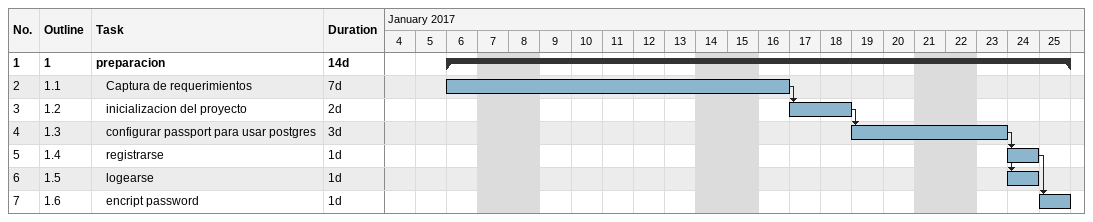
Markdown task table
| ID | WBS | Task | Duration | Start | Finish | Predecessors |
|---|---|---|---|---|---|---|
| 1 | 1 | **preparacion** | 14d | 2017-01-06 | 2017-01-25 |  |
| 2 | 1.1 | Captura de requerimientos | 7d | 2017-01-06 | 2017-01-16 |  |
| 3 | 1.2 | inicializacion del proyecto | 2d | 2017-01-17 | 2017-01-18 | 2 |
| 4 | 1.3 | configurar passport para usar postgres | 3d | 2017-01-19 | 2017-01-23 | 3 |
| 5 | 1.4 | registrarse | 1d | 2017-01-24 | 2017-01-24 | 4 |
| 6 | 1.5 | logearse | 1d | 2017-01-24 | 2017-01-24 | 4 |
| 7 | 1.6 | encript password | 1d | 2017-01-25 | 2017-01-25 | 5 |
